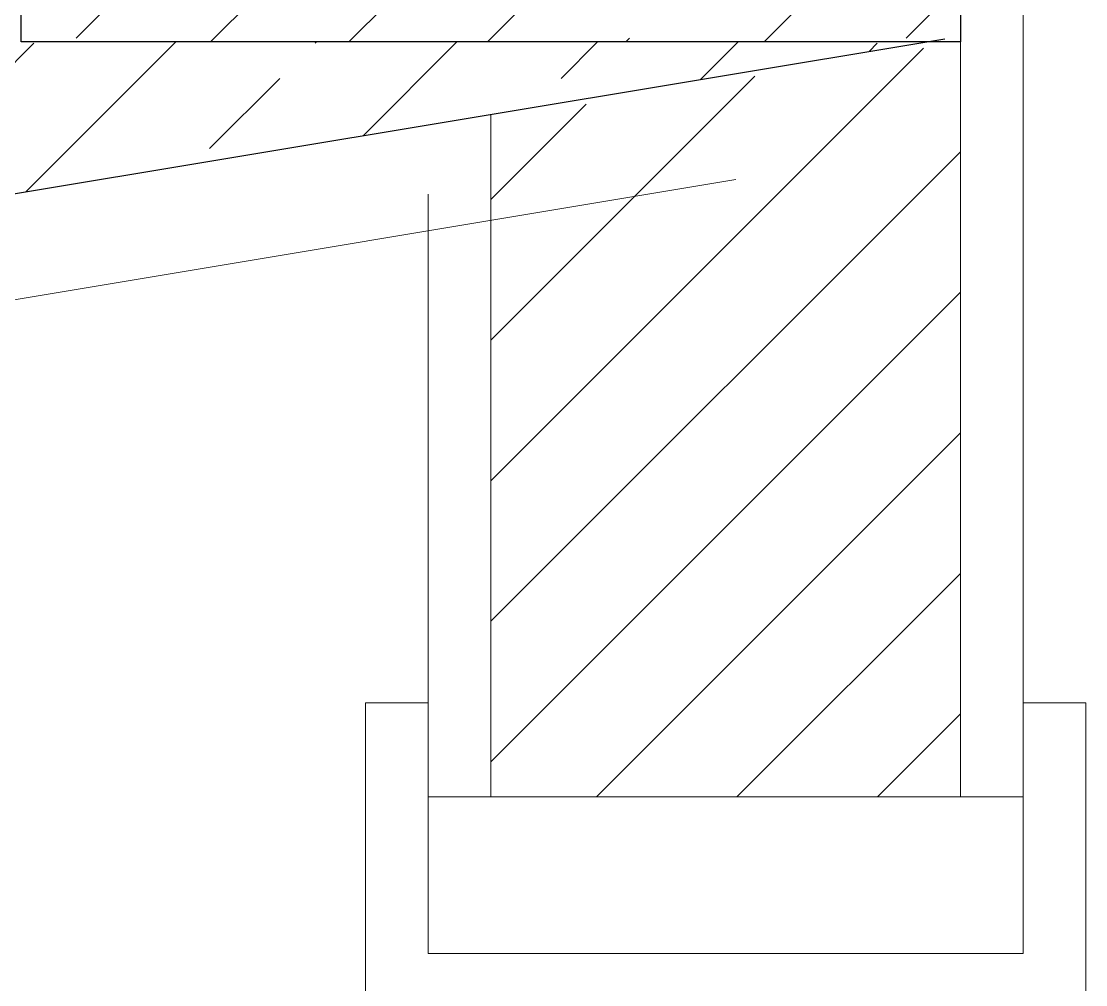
# Model space of a CAD drawing. Header units: millimetres. Extents: x 809 to 8159, y 33 to 4533.
# Drawn here: x 3976.83 to 4010.83, y 1229.81 to 1260.58 of the extents above; entities that cross this region are included whole.
import ezdxf

# ---------------------------------------------------------------- set-up
doc = ezdxf.new("R2010")
doc.units = ezdxf.units.MM
doc.linetypes.add('DASHED', pattern=[19.05, 12.7, -6.35])
doc.linetypes.add('HIDDEN', pattern=[0.375, 0.25, -0.125])
for name, color, linetype, lineweight in [('B.A.TARAMA', 124, 'DASHED', 15), ('BETONARME', 3, 'Continuous', 25), ('DUVAR', 2, 'Continuous', 15), ('DUVAR TARAMA', 9, 'Continuous', 9), ('KAPI', 20, 'Continuous', 0), ('Sıva', 1, 'Continuous', 0), ('TEZGAH', 7, 'Continuous', 0)]:
    doc.layers.add(name, color=color, linetype=linetype, lineweight=lineweight)

# ---------------------------------------------------------------- blocks, each defined once
blk = doc.blocks.new('rhtrtrthrthrth')
at = {"layer": 'B.A.TARAMA'}
h = blk.add_hatch(dxfattribs=at)
h.set_pattern_fill('ANSI33', color=256, scale=25, style=0, pattern_type=0)
h.set_pattern_definition([(45, (32415.317, -23322.9636), (-4.419417, 4.419417), []), (45, (32419.736, -23322.9636), (-4.419417, 4.419417), [3.125, -1.5625])])
h.paths.add_polyline_path([(35932.556, -21799.351), (35962.556, -21799.351), (35962.556, -22331.351), (35932.556, -22331.351)], flags=0)
h = blk.add_hatch(dxfattribs=at)
h.set_pattern_fill('ANSI33', color=256, style=0)
h.set_pattern_definition([(45, (-12350, -15000), (-4.4901281, 4.4901281), []), (45, (-12345.51, -15000), (-4.4901281, 4.4901281), [3.175, -1.5875])])
h.paths.add_polyline_path([(35593.556, -22392.668), (35588.624, -22363.076), (35532.82, -22372.376), (35532.82, -22402.79)])
h.paths.add_polyline_path([(35777.42, -22362.023), (35772.488, -22332.432), (35672.456, -22349.104), (35677.388, -22378.695)])
h.paths.add_polyline_path([(35856.32, -22318.46), (35861.252, -22348.051), (35961.451, -22331.351), (35932.556, -22331.351), (35932.556, -22305.753)])
at = {"layer": 'BETONARME'}
blk.add_line((35861.252, -22348.051), (35962.052, -22331.251), dxfattribs=at)
at = {"layer": 'BETONARME', "elevation": 0}
blk.add_lwpolyline([(35932.556, -21799.351), (35962.556, -21799.351), (35962.556, -22331.351), (35932.556, -22331.351)], close=True, dxfattribs=at)
blk = doc.blocks.new('trthrttrtrthrth')
at = {"layer": 'B.A.TARAMA'}
blk.add_blockref('rhtrtrthrthrth', (0, 5000), dxfattribs=at)
blk = doc.blocks.new('k06')
at = {"layer": 'KAPI', "elevation": 0}
for points in [[(35964.785, -8052.468), (35964.785, -8060.468), (35945.785, -8060.468), (35945.785, -8052.468), (35943.785, -8052.468), (35943.785, -8062.468), (35964.785, -8062.468), (35966.785, -8062.468), (35966.785, -8052.468)], [(35964.785, -8055.468), (35964.785, -8060.468), (35945.785, -8060.468), (35945.785, -8055.468)]]:
    blk.add_lwpolyline(points, close=True, dxfattribs=at)

msp = doc.modelspace()

# ---------------------------------------------------------------- hatches: boundary and pattern name
at = {"layer": 'DUVAR TARAMA'}
h = msp.add_hatch(dxfattribs=at)
h.set_pattern_fill('ANSI31', color=256, angle=180)
h.set_pattern_definition([(225, (43731.1927, 12616.6396), (2.24506403, -2.24506403), [])])
h.paths.add_polyline_path([(4006.829, 1259.923), (4006.829, 1235.806), (3991.829, 1235.806), (3991.829, 1257.423)])

# ---------------------------------------------------------------- linework, layer by layer
at = {"layer": 'DUVAR'}
for p, q in [((4006.829, 1235.806), (4006.829, 1259.923)), ((3991.829, 1235.806), (3991.829, 1257.607))]:
    msp.add_line(p, q, dxfattribs=at)
at = {"layer": 'Sıva'}
for p, q in [((4008.829, 1230.806), (4008.829, 1782.348)), ((3571.376, 1184.151), (3999.657, 1255.531)), ((3989.829, 1255.062), (3989.829, 1235.806))]:
    msp.add_line(p, q, dxfattribs=at)

# ---------------------------------------------------------------- block references
at = {"layer": 'KAPI'}
msp.add_blockref('k06', (-31955.956, 9291.274), dxfattribs=at)
at = {"layer": 'TEZGAH', "color": 0, "linetype": 'HIDDEN', "lineweight": -2, "ltscale": 35}
msp.add_blockref('trthrttrtrthrth', (-31955.727, 18591.274), dxfattribs=at)

doc.saveas('drawing.dxf')
